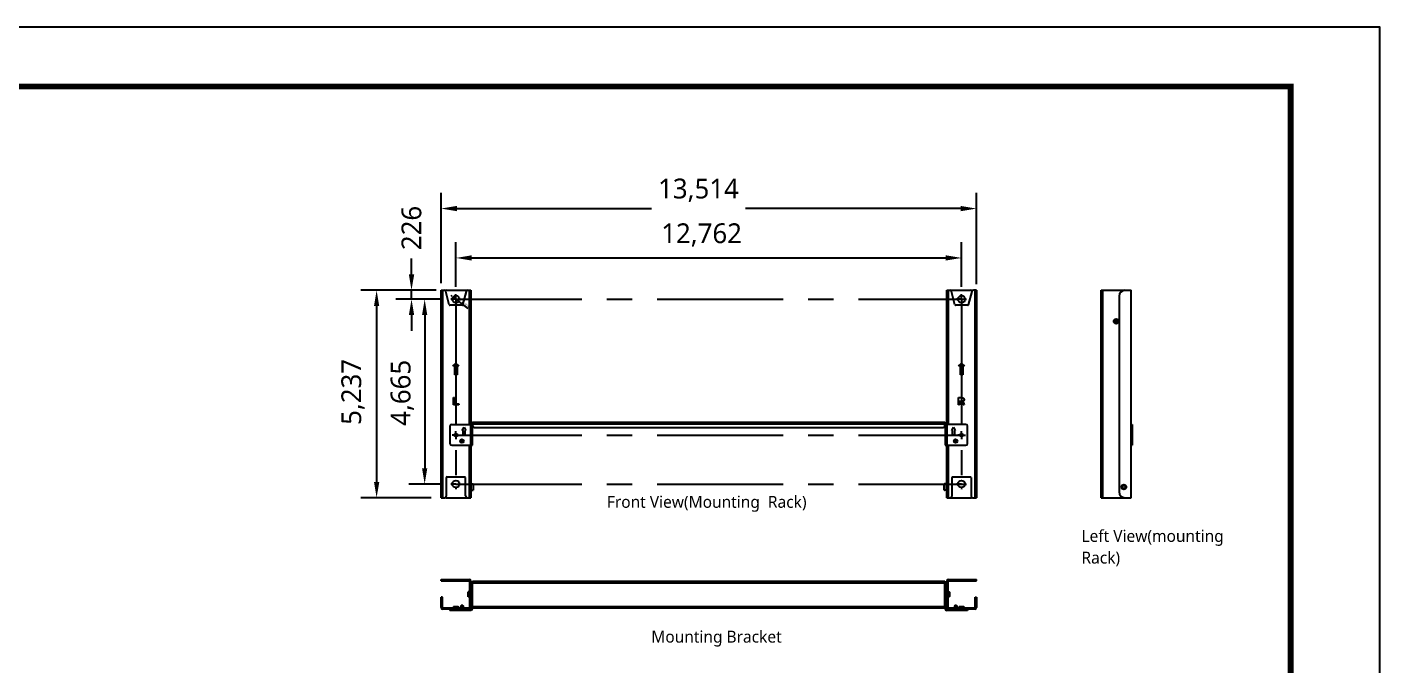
# Model space of a CAD drawing. Header units: millimetres. Extents: x 10297564 to 11610295, y -9287743 to -8409454.
# Drawn here: x 10504337 to 10549864, y -9085635 to -9064165 of the extents above; entities that cross this region are included whole.
import ezdxf

# ---------------------------------------------------------------- set-up
doc = ezdxf.new("R2010")
doc.units = ezdxf.units.MM
doc.header["$LTSCALE"] = 100
doc.linetypes.add('CENTER', pattern=[50.8, 31.75, -6.35, 6.35, -6.35])
for name, color, linetype in [('-0', 7, 'Continuous'), ('BOX', 7, 'Continuous'), ('BOX_Def', 8, 'Continuous'), ('E1', 1, 'Continuous')]:
    doc.layers.add(name, color=color, linetype=linetype)
doc.layers.add('TITLE', color=7, linetype='Continuous', lineweight=0)
doc.styles.add('HL-S1', font='DotumChe.ttf')
doc.styles.add('MG', font='malgun.ttf')
doc.styles.get("Standard").update_dxf_attribs({"font": 'arial.ttf'})
doc.styles.add('标注字体', font='SimSun.ttf')
doc.dimstyles.new('AM_ISO$3', dxfattribs={"dimtxt": 3.5, "dimasz": 3.5, "dimexe": 1, "dimexo": 1, "dimgap": 1.5, "dimtad": 1, "dimtoh": 1, "dimdsep": 46, "dimtxsty": 'Standard', "dimcen": 0, "dimclrd": 256, "dimclre": 256, "dimclrt": 2, "dimadec": 0, "dimazin": 2, "dimtp": 0.1, "dimtm": 0.1, "dimtfac": 0.71, "dimtdec": 3, "dimtofl": 0, "dimtmove": 0, "dimatfit": 0, "dimfxl": 1, "dimlwd": -1, "dimlwe": -1, "dimarcsym": 1})
doc.dimstyles.new('HL-100', dxfattribs={"dimscale": 100, "dimtxt": 3, "dimasz": 4, "dimexe": 2, "dimexo": 2, "dimgap": 1, "dimtad": 1, "dimdec": 0, "dimzin": 0, "dimlunit": 6, "dimtxsty": 'HL-S1', "dimblk": 'DOTSMALL', "dimcen": 4, "dimdle": 2, "dimclrd": 256, "dimclre": 256, "dimclrt": 4, "dimazin": 0, "dimtfac": 1, "dimtdec": 0, "dimtix": 1, "dimtmove": 2, "dimatfit": 3, "dimldrblk": 'DOTSMALL', "dimfxl": 1.5, "dimtolj": 1, "dimtzin": 0, "dimlwd": -1, "dimlwe": -1, "dimarcsym": 0})

# ---------------------------------------------------------------- blocks, each defined once
blk = doc.blocks.new('A$C78AD5414')
at = {"layer": 'BOX', "const_width": 2}
blk.add_lwpolyline([(40, 20), (40, 574), (811, 574), (811, 20)], close=True, dxfattribs=at)
at = {"layer": 'BOX_Def'}
blk.add_lwpolyline([(0, 0), (841, 0), (841, 594), (0, 594)], close=True, dxfattribs=at)
blk = doc.blocks.new('*D93')
at = {"layer": 'defpoints', "color": 0, "transparency": 16777216}
for p in [(112222, 56149), (111433, 51484), (112222, 51484)]:
    blk.add_point(p, dxfattribs=at)
at = {"layer": 'E1', "color": 1, "transparency": 16777216}
for p, q in [((111822, 56149), (111033, 56149)), ((111433, 55749), (111433, 51884)), ((111822, 51484), (111033, 51484))]:
    blk.add_line(p, q, dxfattribs=at)
for points in [[(111366, 55749), (111499, 55749), (111433, 56149)], [(111366, 51884), (111499, 51884), (111433, 51484)]]:
    blk.add_solid(points, dxfattribs=at)
at = {"layer": 'E1', "color": 7, "transparency": 16777216, "insert": (110575, 53786), "char_height": 500, "width": 8400, "attachment_point": 2, "rotation": 90, "style": 'MG'}
blk.add_mtext('\\A1;4,665', dxfattribs=at)
blk = doc.blocks.new('_DotSmall')
at = {"color": 0, "linetype": 'ByBlock', "const_width": 0.5}
blk.add_lwpolyline([(-0.0625, 0, 1), (0.0625, 0, 1)], format="xyb", close=True, dxfattribs=at)
blk = doc.blocks.new('*D94')
at = {"layer": 'defpoints', "color": 0, "transparency": 16777216}
for p in [(111997, 56374), (110220, 51137), (111997, 51137)]:
    blk.add_point(p, dxfattribs=at)
at = {"layer": 'E1', "color": 1, "transparency": 16777216}
for p, q in [((111597, 56374), (109820, 56374)), ((110220, 55974), (110220, 51537)), ((111597, 51137), (109820, 51137))]:
    blk.add_line(p, q, dxfattribs=at)
for points in [[(110154, 55974), (110287, 55974), (110220, 56374)], [(110154, 51537), (110287, 51537), (110220, 51137)]]:
    blk.add_solid(points, dxfattribs=at)
at = {"layer": 'E1', "color": 7, "transparency": 16777216, "insert": (109330, 53809), "char_height": 500, "width": 8400, "attachment_point": 2, "rotation": 90, "style": 'MG'}
blk.add_mtext('\\A1;5,237', dxfattribs=at)
blk = doc.blocks.new('*D95')
at = {"layer": 'defpoints', "color": 0, "transparency": 16777216}
for p in [(124984, 57191), (112222, 56058), (124984, 56058)]:
    blk.add_point(p, dxfattribs=at)
at = {"layer": 'E1', "color": 1, "transparency": 16777216}
for p, q in [((112222, 56458), (112222, 57591)), ((124984, 56458), (124984, 57591)), ((112622, 57191), (124584, 57191))]:
    blk.add_line(p, q, dxfattribs=at)
for points in [[(112622, 57258), (112622, 57125), (112222, 57191)], [(124584, 57258), (124584, 57125), (124984, 57191)]]:
    blk.add_solid(points, dxfattribs=at)
at = {"layer": 'E1', "color": 7, "transparency": 16777216, "insert": (118422, 58064), "char_height": 500, "width": 8400, "attachment_point": 2, "style": 'MG'}
blk.add_mtext('\\A1;12,762', dxfattribs=at)
blk = doc.blocks.new('*D96')
at = {"layer": 'defpoints', "color": 0, "transparency": 16777216}
for p in [(125360, 58437), (111846, 56152), (125360, 56133)]:
    blk.add_point(p, dxfattribs=at)
at = {"layer": 'E1', "color": 1, "transparency": 16777216}
for p, q in [((111846, 56552), (111846, 58837)), ((125360, 56533), (125360, 58837)), ((112246, 58437), (117157, 58437)), ((124960, 58437), (119529, 58437))]:
    blk.add_line(p, q, dxfattribs=at)
for points in [[(112246, 58504), (112246, 58370), (111846, 58437)], [(124960, 58504), (124960, 58370), (125360, 58437)]]:
    blk.add_solid(points, dxfattribs=at)
at = {"layer": 'E1', "color": 7, "transparency": 16777216, "insert": (118343, 59193), "char_height": 500, "width": 8400, "attachment_point": 2, "style": 'MG'}
blk.add_mtext('\\A1;13,514', dxfattribs=at)
blk = doc.blocks.new('*D92')
at = {"layer": '-0', "color": 3, "transparency": 16777216}
for p, q in [((112127, 56221), (112103, 56240)), ((112151, 56203), (112294, 56094)), ((112529, 55916), (112318, 56076))]:
    blk.add_line(p, q, dxfattribs=at)
for points in [[(112130, 56225), (112124, 56217), (112151, 56203)], [(112321, 56080), (112315, 56072), (112294, 56094)]]:
    blk.add_solid(points, dxfattribs=at)
at = {"layer": 'defpoints', "color": 0, "transparency": 16777216}
for p in [(112151, 56203), (112294, 56094)]:
    blk.add_point(p, dxfattribs=at)
at = {"layer": '-0', "color": 4, "transparency": 16777216, "insert": (112393, 56101), "char_height": 50, "attachment_point": 1, "rotation": 322.8443, "style": '标注字体'}
blk.add_mtext('4-%%c181', dxfattribs=at)
blk = doc.blocks.new('*D97')
at = {"layer": 'defpoints', "color": 0, "transparency": 16777216}
for p in [(111101, 56374), (112122, 56374), (112222, 56149)]:
    blk.add_point(p, dxfattribs=at)
at = {"layer": 'E1', "color": 1, "transparency": 16777216}
for p, q in [((111101, 56774), (111101, 57174)), ((111722, 56374), (110701, 56374)), ((111101, 56149), (111101, 56374)), ((111822, 56149), (110701, 56149)), ((111101, 55749), (111101, 55349))]:
    blk.add_line(p, q, dxfattribs=at)
for points in [[(111034, 56774), (111168, 56774), (111101, 56374)], [(111034, 55749), (111168, 55749), (111101, 56149)]]:
    blk.add_solid(points, dxfattribs=at)
at = {"layer": 'E1', "color": 7, "transparency": 16777216, "insert": (111101, 57947), "char_height": 500, "attachment_point": 5, "rotation": 90, "style": 'MG'}
blk.add_mtext('\\A1;226', dxfattribs=at)
blk = doc.blocks.new('인버터 외형도')
at = {"layer": '-0', "linetype": 'Continuous'}
for p, q in [((111846.3, 51137.4), (111846.3, 56374.5)), ((111846.3, 56374.5), (111924.2, 56374.5)), ((111891.4, 51137.4), (111891.4, 56374.5)), ((112054, 56009.5), (111967.9, 56340.7)), ((111996.8, 56374.5), (112598.7, 56374.5)), ((112477.1, 56340.7), (112391, 56009.5)), ((112553.6, 56374.5), (112553.6, 52988.5)), ((112598.7, 56374.5), (112598.7, 52988.5)), ((124607.8, 56374.5), (125209.8, 56374.5)), ((124607.8, 52988.5), (124607.8, 56374.5)), ((124653, 52988.5), (124653, 56374.5)), ((124815.6, 56009.5), (124729.5, 56340.7)), ((125238.6, 56340.7), (125152.5, 56009.5)), ((125360.3, 56374.5), (125282.3, 56374.5)), ((125315.1, 56374.5), (125315.1, 51137.4)), ((125360.3, 56374.5), (125360.3, 51137.4)), ((128508.9, 51137.4), (128508.9, 56374.5)), ((128508.9, 56374.5), (129261.3, 56374.5)), ((128546.5, 51137.4), (128546.5, 56374.5)), ((129261.3, 51137.4), (129261.3, 56374.5)), ((112376.4, 55998.3), (112068.6, 55998.3)), ((125137.9, 55998.3), (124830.1, 55998.3)), ((128960.4, 56224), (128960.4, 51287.9)), ((112147.2, 54463.3), (112222.5, 54538.5)), ((112192.4, 54463.3), (112147.2, 54463.3)), ((112192.4, 54237.5), (112192.4, 54463.3)), ((112222.5, 54538.5), (112297.7, 54463.3)), ((112252.6, 54463.3), (112252.6, 54237.5)), ((112297.7, 54463.3), (112252.6, 54463.3)), ((124908.8, 54463.3), (124984, 54538.5)), ((124953.9, 54463.3), (124908.8, 54463.3)), ((124953.9, 54237.5), (124953.9, 54463.3)), ((124984, 54538.5), (125059.3, 54463.3)), ((125059.3, 54463.3), (125014.1, 54463.3)), ((125014.1, 54463.3), (125014.1, 54237.5)), ((112252.6, 54237.5), (112192.4, 54237.5)), ((125014.1, 54237.5), (124953.9, 54237.5)), ((112162.3, 53485.1), (112162.3, 53665.7)), ((112162.3, 53665.7), (112184.9, 53665.7)), ((112184.9, 53665.7), (112184.9, 53508.1)), ((124908.8, 53665.7), (124999.1, 53665.7)), ((124908.8, 53485.1), (124908.8, 53665.7)), ((124999.1, 53665.7), (125017.9, 53661.8)), ((125017.9, 53661.8), (125032.9, 53650.3)), ((125032.9, 53650.3), (125044.2, 53634.9)), ((125044.2, 53634.9), (125048, 53623.4)), ((125048, 53608), (125044.2, 53596.5)), ((125048, 53623.4), (125048, 53608)), ((112297.7, 53485.1), (112162.3, 53485.1)), ((112184.9, 53508.1), (112297.7, 53508.1)), ((112297.7, 53508.1), (112297.7, 53485.1)), ((124931.4, 53485.1), (124908.8, 53485.1)), ((124995.3, 53565.8), (124931.4, 53565.8)), ((124931.4, 53565.8), (124931.4, 53485.1)), ((125025.4, 53485.1), (124995.3, 53565.8)), ((125032.9, 53581.1), (125017.9, 53573.5)), ((125017.9, 53573.5), (125051.8, 53485.1)), ((125051.8, 53485.1), (125025.4, 53485.1)), ((125044.2, 53596.5), (125032.9, 53581.1)), ((112072, 52943.3), (112072, 52506.9)), ((112117.1, 52988.5), (112636.3, 52988.5)), ((112598.7, 52461.8), (112598.7, 52988.5)), ((112606.2, 52996), (112606.2, 52988.5)), ((112636.3, 52996), (112606.2, 52996)), ((112636.3, 52461.8), (112636.3, 52996)), ((112643.9, 52958.4), (112643.9, 53033.6)), ((124562.7, 53033.6), (112643.9, 53033.6)), ((124562.7, 52996), (112643.9, 52996)), ((124562.7, 52958.4), (124562.7, 53033.6)), ((124570.2, 52996), (124600.3, 52996)), ((124570.2, 52996), (124570.2, 52461.8)), ((125089.4, 52988.5), (124570.2, 52988.5)), ((124600.3, 52996), (124600.3, 52988.5)), ((124607.8, 52988.5), (124607.8, 52461.8)), ((125134.5, 52506.9), (125134.5, 52943.3)), ((129261.3, 52988.5), (129291.4, 52988.5)), ((129291.4, 52988.5), (129291.4, 52461.8)), ((112380.5, 52838), (112425.6, 52916.2)), ((112403.1, 52838), (112380.5, 52838)), ((112403.1, 52717.6), (112403.1, 52838)), ((112448.2, 52717.6), (112403.1, 52717.6)), ((112425.6, 52916.2), (112470.8, 52838)), ((112448.2, 52838), (112448.2, 52717.6)), ((112470.8, 52838), (112448.2, 52838)), ((112689, 52913.2), (124517.5, 52913.2)), ((124735.7, 52838), (124780.9, 52916.2)), ((124758.3, 52838), (124735.7, 52838)), ((124758.3, 52717.6), (124758.3, 52838)), ((124803.4, 52717.6), (124758.3, 52717.6)), ((124780.9, 52916.2), (124826, 52838)), ((124826, 52838), (124803.4, 52838)), ((124803.4, 52838), (124803.4, 52717.6)), ((112117.1, 52461.8), (112636.3, 52461.8)), ((112553.6, 52461.8), (112553.6, 51137.4)), ((112598.7, 52461.8), (112598.7, 51137.4)), ((124570.2, 52461.8), (125089.4, 52461.8)), ((124607.8, 51137.4), (124607.8, 52461.8)), ((124653, 51137.4), (124653, 52461.8)), ((129261.3, 52461.8), (129291.4, 52461.8)), ((111981.7, 51182.6), (111981.7, 51649.1)), ((111996.8, 51664.2), (112448.2, 51664.2)), ((112463.3, 51182.6), (112463.3, 51649.1)), ((124743.2, 51182.6), (124743.2, 51649.1)), ((124758.3, 51664.2), (125209.8, 51664.2)), ((125224.8, 51649.1), (125224.8, 51182.6)), ((112598.7, 51491.1), (112657.1, 51491.1)), ((112598.7, 51325.6), (112657.1, 51325.6)), ((112657.1, 51491.1), (112657.1, 51325.6)), ((112660.1, 51488.1), (112657.1, 51491.1)), ((112660.1, 51328.6), (112657.1, 51325.6)), ((112660.1, 51488.1), (112660.1, 51328.6)), ((124546.4, 51488.1), (124549.4, 51491.1)), ((124546.4, 51328.6), (124546.4, 51488.1)), ((124546.4, 51328.6), (124549.4, 51325.6)), ((124607.8, 51491.1), (124549.4, 51491.1)), ((124549.4, 51325.6), (124549.4, 51491.1)), ((124607.8, 51325.6), (124549.4, 51325.6)), ((111846.3, 51137.4), (111936.6, 51137.4)), ((111996.8, 51137.4), (112598.7, 51137.4)), ((124607.8, 51137.4), (125209.8, 51137.4)), ((125270, 51137.4), (125360.3, 51137.4)), ((128508.9, 51137.4), (129261.3, 51137.4)), ((111846.3, 49038.1), (111846.3, 49075.7)), ((111846.3, 49075.7), (112553.6, 49075.7)), ((111846.3, 49038.1), (112553.6, 49038.1)), ((111996.8, 49038.1), (111996.8, 49075.7)), ((112553.6, 49075.7), (112553.6, 49038.1)), ((112561.1, 49030.6), (112561.1, 48368.4)), ((112598.7, 49030.6), (112561.1, 49030.6)), ((112598.7, 49030.6), (112598.7, 48368.4)), ((112606.2, 48330.8), (112606.2, 48993)), ((112606.2, 48993), (124600.3, 48993)), ((112643.9, 48353.4), (112643.9, 49030.6)), ((112643.9, 49030.6), (124562.7, 49030.6)), ((124562.7, 48353.4), (124562.7, 49030.6)), ((124600.3, 48330.8), (124600.3, 48993)), ((124607.8, 49030.6), (124645.4, 49030.6)), ((124607.8, 48368.4), (124607.8, 49030.6)), ((124645.4, 48368.4), (124645.4, 49030.6)), ((124653, 49075.7), (125360.3, 49075.7)), ((124653, 49075.7), (124653, 49038.1)), ((124653, 49038.1), (125360.3, 49038.1)), ((125209.8, 49038.1), (125209.8, 49075.7)), ((125360.3, 49038.1), (125360.3, 49075.7)), ((111846.3, 48368.4), (111846.3, 48624.3)), ((111883.9, 48624.3), (111846.3, 48624.3)), ((111883.9, 48368.4), (111883.9, 48624.3)), ((112531, 48756.7), (112534, 48759.7)), ((112531, 48642.3), (112531, 48756.7)), ((112531, 48642.3), (112534, 48639.3)), ((112534, 48639.3), (112534, 48759.7)), ((112561.1, 48759.7), (112534, 48759.7)), ((112561.1, 48639.3), (112534, 48639.3)), ((112598.7, 48586.6), (112606.2, 48586.6)), ((124607.8, 48586.6), (124600.3, 48586.6)), ((124645.4, 48759.7), (124672.5, 48759.7)), ((124645.4, 48639.3), (124672.5, 48639.3)), ((124675.5, 48756.7), (124672.5, 48759.7)), ((124672.5, 48759.7), (124672.5, 48639.3)), ((124675.5, 48642.3), (124672.5, 48639.3)), ((124675.5, 48756.7), (124675.5, 48642.3)), ((125322.6, 48624.3), (125360.3, 48624.3)), ((125322.6, 48368.4), (125322.6, 48624.3)), ((125360.3, 48624.3), (125360.3, 48368.4)), ((111883.9, 48473.8), (111846.3, 48473.8)), ((111846.3, 48368.4), (111883.9, 48368.4)), ((111891.4, 48323.3), (111891.4, 48360.9)), ((111891.4, 48360.9), (112553.6, 48360.9)), ((112553.6, 48323.3), (111891.4, 48323.3)), ((111924.2, 48323.3), (111924.2, 48360.9)), ((111967.9, 48323.3), (111967.9, 48360.9)), ((112054, 48360.9), (112054, 48323.3)), ((112068.6, 48360.9), (112068.6, 48323.3)), ((112072, 48323.3), (112072, 48293.2)), ((112598.7, 48293.2), (112072, 48293.2)), ((112117.1, 48323.3), (112117.1, 48293.2)), ((112165.3, 48391), (112162.3, 48388)), ((112162.3, 48360.9), (112162.3, 48388)), ((112162.3, 48388), (112282.7, 48388)), ((112165.3, 48391), (112279.7, 48391)), ((112279.7, 48391), (112282.7, 48388)), ((112282.7, 48360.9), (112282.7, 48388)), ((112351.8, 48413.6), (112342.9, 48398.2)), ((112342.9, 48398.2), (112342.9, 48360.9)), ((112403.1, 48398.2), (112342.9, 48398.2)), ((112394.2, 48413.6), (112351.8, 48413.6)), ((112376.4, 48360.9), (112376.4, 48323.3)), ((112391, 48360.9), (112391, 48323.3)), ((112394.2, 48413.6), (112403.1, 48398.2)), ((112403.1, 48398.2), (112403.1, 48360.9)), ((112477.1, 48323.3), (112477.1, 48360.9)), ((112520.8, 48323.3), (112520.8, 48360.9)), ((112553.6, 48323.3), (112553.6, 48360.9)), ((112598.7, 48323.3), (112553.6, 48323.3)), ((112598.7, 48368.4), (112561.1, 48368.4)), ((112598.7, 48421.1), (112606.2, 48421.1)), ((112598.7, 48293.2), (112598.7, 48323.3)), ((112606.2, 48391), (124600.3, 48391)), ((112636.3, 48330.8), (112606.2, 48330.8)), ((112636.3, 48330.8), (112636.3, 48391)), ((124562.7, 48353.4), (112643.9, 48353.4)), ((124570.2, 48330.8), (124570.2, 48391)), ((124570.2, 48330.8), (124600.3, 48330.8)), ((124607.8, 48421.1), (124600.3, 48421.1)), ((124607.8, 48368.4), (124645.4, 48368.4)), ((124653, 48323.3), (124607.8, 48323.3)), ((124607.8, 48293.2), (124607.8, 48323.3)), ((125134.5, 48293.2), (124607.8, 48293.2)), ((124653, 48360.9), (125315.1, 48360.9)), ((124653, 48323.3), (124653, 48360.9)), ((125315.1, 48323.3), (124653, 48323.3)), ((124685.8, 48323.3), (124685.8, 48360.9)), ((124729.5, 48323.3), (124729.5, 48360.9)), ((124812.3, 48413.6), (124803.4, 48398.2)), ((124863.6, 48398.2), (124803.4, 48398.2)), ((124803.4, 48398.2), (124803.4, 48360.9)), ((124854.8, 48413.6), (124812.3, 48413.6)), ((124815.6, 48360.9), (124815.6, 48323.3)), ((124830.1, 48360.9), (124830.1, 48323.3)), ((124854.8, 48413.6), (124863.6, 48398.2)), ((124863.6, 48398.2), (124863.6, 48360.9)), ((124926.8, 48391), (124923.8, 48388)), ((124923.8, 48388), (125044.2, 48388)), ((124923.8, 48360.9), (124923.8, 48388)), ((124926.8, 48391), (125041.2, 48391)), ((125041.2, 48391), (125044.2, 48388)), ((125044.2, 48360.9), (125044.2, 48388)), ((125089.4, 48323.3), (125089.4, 48293.2)), ((125134.5, 48323.3), (125134.5, 48293.2)), ((125137.9, 48360.9), (125137.9, 48323.3)), ((125152.5, 48360.9), (125152.5, 48323.3)), ((125238.6, 48323.3), (125238.6, 48360.9)), ((125282.3, 48323.3), (125282.3, 48360.9)), ((125315.1, 48323.3), (125315.1, 48360.9)), ((125322.6, 48473.8), (125360.3, 48473.8)), ((125360.3, 48368.4), (125322.6, 48368.4))]:
    blk.add_line(p, q, dxfattribs=at)
at = {"layer": '-0', "linetype": 'CENTER'}
for p, q in [((112222.5, 56148.8), (112094.6, 56148.8)), ((112222.5, 56148.8), (112222.5, 56276.7)), ((112222.5, 56148.8), (112222.5, 51408.9)), ((112222.5, 56148.8), (124914.3, 56148.8)), ((124984, 56148.8), (124856.1, 56148.8)), ((124984, 56148.8), (124984, 56276.7)), ((124984, 56148.8), (125111.9, 56148.8)), ((124984, 56148.8), (124984, 51371)), ((112222.5, 52717.6), (112124.7, 52717.6)), ((112222.5, 52717.6), (112222.5, 52815.4)), ((112222.5, 52717.6), (112222.5, 52619.8)), ((112222.5, 52717.6), (124984, 52717.6)), ((124984, 52717.6), (124886.2, 52717.6)), ((124984, 52717.6), (124984, 52815.4)), ((124984, 52717.6), (125081.8, 52717.6)), ((124984, 52717.6), (124984, 52619.8)), ((112222.5, 51483.6), (112094.6, 51483.6)), ((112222.5, 51483.6), (125024.3, 51483.6)), ((112222.5, 51408.9), (112222.5, 51355.7)), ((124984, 51483.6), (124856.1, 51483.6)), ((124984, 51483.6), (125111.9, 51483.6)), ((124984, 51371), (124984, 51355.7))]:
    blk.add_line(p, q, dxfattribs=at)
at = {"layer": '-0', "linetype": 'Continuous'}
for centre, radius in [((112222.5, 56148.8), 90.3), ((124984, 56148.8), 90.3), ((128885.1, 55591.9), 60.2), ((128885.1, 55591.9), 57.2), ((128885.1, 55591.9), 30.9), ((128885.1, 55591.9), 24.8), ((112222.5, 52717.6), 37.6), ((112222.5, 52717.6), 30.9), ((112222.5, 52717.6), 24.8), ((112373, 52567.1), 45.1), ((112373, 52567.1), 30.1), ((124833.5, 52567.1), 45.1), ((124833.5, 52567.1), 30.1), ((124984, 52717.6), 37.6), ((124984, 52717.6), 30.9), ((124984, 52717.6), 24.8), ((112222.5, 51483.6), 90.3), ((124984, 51483.6), 90.3), ((129080.8, 51408.3), 60.2), ((129080.8, 51408.3), 42.1), ((129080.8, 51408.3), 37.6)]:
    blk.add_circle(centre, radius, dxfattribs=at)
for centre, radius, start, end in [((111924.2, 56329.3), 45.1, 14.57422, 90), ((111996.8, 56224), 150.5, 90, 108.32483), ((112520.8, 56329.3), 45.1, 90, 165.42578), ((124685.8, 56329.3), 45.1, 14.57422, 90), ((125209.8, 56224), 150.5, 71.67517, 90), ((125282.3, 56329.3), 45.1, 90, 165.42578), ((129110.9, 56224), 150.5, 90, 180), ((112068.6, 56013.3), 15, 194.57422, 270), ((112376.4, 56013.3), 15, 270, 345.42578), ((124830.1, 56013.3), 15, 194.57422, 270), ((125137.9, 56013.3), 15, 270, 345.42578), ((128885.1, 55591.9), 30.1, 255, 195), ((112117.1, 52943.3), 45.1, 90, 180), ((112643.9, 52996), 37.6, 90, 180), ((112643.9, 52996), 7.52, 90, 180), ((112689, 52958.4), 45.1, 180, 270), ((124517.5, 52958.4), 45.1, 270, 0), ((124562.7, 52996), 37.6, 0, 90), ((124562.7, 52996), 7.52, 0, 90), ((125089.4, 52943.3), 45.1, 0, 90), ((112222.5, 52717.6), 30.1, 255, 195), ((124984, 52717.6), 30.1, 345, 285), ((112117.1, 52506.9), 45.1, 180, 270), ((125089.4, 52506.9), 45.1, 270, 0), ((111996.8, 51649.1), 15, 90, 180), ((112448.2, 51649.1), 15, 0, 90), ((124758.3, 51649.1), 15, 90, 180), ((125209.8, 51649.1), 15, 0, 90), ((129110.9, 51287.9), 150.5, 180, 270), ((129080.8, 51408.3), 45.1, 255, 195), ((111936.6, 51182.6), 45.1, 270, 0), ((111996.8, 51287.9), 150.5, 254.86839, 270), ((112508.4, 51182.6), 45.1, 180, 270), ((124698.1, 51182.6), 45.1, 270, 0), ((125209.8, 51287.9), 150.5, 270, 285.13161), ((125270, 51182.6), 45.1, 180, 270), ((112553.6, 49030.6), 45.1, 0, 90), ((112553.6, 49030.6), 7.52, 0, 90), ((124653, 49030.6), 45.1, 90, 180), ((124653, 49030.6), 7.52, 90, 180), ((111891.4, 48368.4), 45.1, 180, 270), ((111891.4, 48368.4), 7.52, 180, 270), ((112553.6, 48368.4), 45.1, 270, 0), ((112553.6, 48368.4), 7.52, 270, 0), ((112598.7, 48330.8), 37.6, 270, 0), ((112598.7, 48330.8), 7.52, 270, 0), ((124607.8, 48330.8), 37.6, 180, 270), ((124607.8, 48330.8), 7.52, 180, 270), ((124653, 48368.4), 45.1, 180, 270), ((124653, 48368.4), 7.52, 180, 270), ((125315.1, 48368.4), 45.1, 270, 0), ((125315.1, 48368.4), 7.52, 270, 0)]:
    blk.add_arc(centre, radius, start, end, dxfattribs=at)
at = {"layer": '-0', "style": 'MG'}
for s, p in [('Front View(Mounting  Rack)', (116030.2, 50883.3)), ('Left View(mounting', (128009.3, 50022.9)), ('Rack)', (128009.3, 49475.8)), ('Mounting Bracket', (117152.2, 47480.6))]:
    blk.add_text(s, height=300, dxfattribs=at).set_placement(p)
at = {"layer": '-0'}
dim = blk.add_diameter_dim_2p(p1=(112150.5, 56203.3), p2=(112294.4, 56094.2), text='4-%%c<>', dimstyle='AM_ISO$3', override={"dimscale": 10, "dimtxt": 5, "dimasz": 3, "dimtoh": 0, "dimdec": 0, "dimpost": '<>', "dimtxsty": '标注字体', "dimclrd": 3, "dimclre": 3, "dimclrt": 4, "dimtdec": 2, "dimtofl": 1, "dimatfit": 3}, dxfattribs=at)
dim.commit()
dim.dimension.update_dxf_attribs({"geometry": '*D92', "text_midpoint": (112460, 56019)})
at = {"layer": 'E1'}
for base, p1, p2, picture, middle in [((125360.3, 58437), (111846.3, 56152.2), (125360.3, 56132.8), '*D96', (118343.1, 58891.7)), ((124984.0309, 57191.4171), (112222.4858, 56058.4662), (124984.0309, 56058.4662), '*D95', (118421.6098, 57762.0887))]:
    dim = blk.add_linear_dim(base=base, p1=p1, p2=p2, dimstyle='HL-100', override={"dimscale": 200, "dimtxt": 2.5, "dimasz": 2, "dimtxsty": 'MG', "dimsah": 1, "dimclrd": 1, "dimclre": 1, "dimclrt": 7}, dxfattribs=at)
    dim.commit()
    dim.dimension.update_dxf_attribs({"geometry": picture, "text_midpoint": middle, "dimtype": 160})
for base, p1, p2, angle, picture, middle in [((111100.9, 56374.5), (112222.5, 56148.8), (112122.3, 56374.5), 90, '*D97', (111100.9, 57946.7)), ((110220.4, 51137.4), (111996.8, 56374.5), (111996.8, 51137.4), 270, '*D94', (109630.7, 53808.7)), ((111432.6, 51483.6), (112222.5, 56148.8), (112222.5, 51483.6), 270, '*D93', (110875.2, 53785.6))]:
    dim = blk.add_linear_dim(base=base, p1=p1, p2=p2, angle=angle, dimstyle='HL-100', override={"dimscale": 200, "dimtxt": 2.5, "dimasz": 2, "dimtxsty": 'MG', "dimsah": 1, "dimclrd": 1, "dimclre": 1, "dimclrt": 7}, dxfattribs=at)
    dim.commit()
    dim.dimension.update_dxf_attribs({"geometry": picture, "text_midpoint": middle, "dimtype": 160})

msp = doc.modelspace()

# ---------------------------------------------------------------- block references
at = {"xscale": 1.333333333333333, "yscale": 1.333333333333333, "zscale": 1.333333333333333}
msp.add_blockref('인버터 외형도', (10369140.6, -9148191), dxfattribs=at)
at = {"layer": 'TITLE', "color": 4, "xscale": 99.9999999987065, "yscale": 99.9999999987065, "zscale": 99.9999999987065}
msp.add_blockref('A$C78AD5414', (10465764, -9123565.4), dxfattribs=at)

doc.saveas('drawing.dxf')
